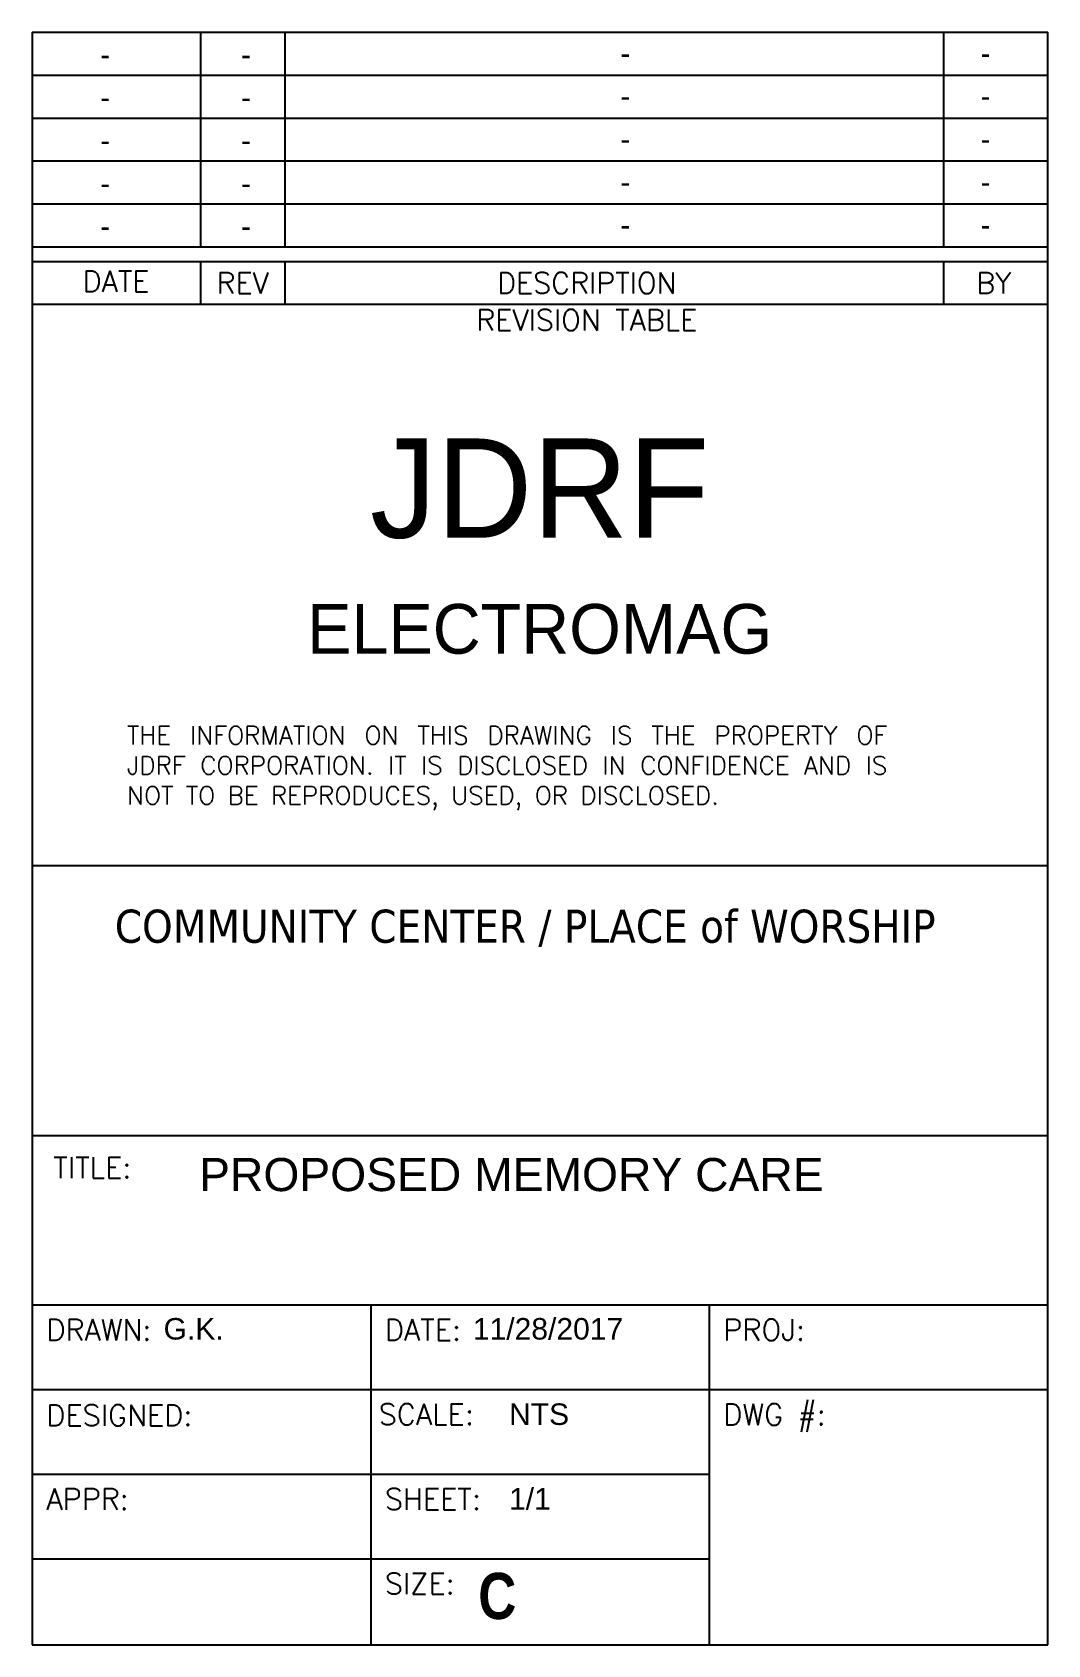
# Model space of a CAD drawing. Header units: feet. Extents: x 24 to 2788, y 15 to 613.
# Drawn here: x 2759.37 to 2788.16, y 41.59 to 87.31 of the extents above; entities that cross this region are included whole.
import ezdxf
from ezdxf.enums import TextEntityAlignment as Align

# ---------------------------------------------------------------- set-up
doc = ezdxf.new("R2010")
doc.units = ezdxf.units.FT
doc.header["$MEASUREMENT"] = 0
doc.layers.get('0').update_dxf_attribs({"color": 255, "lineweight": 0})
doc.layers.add('FLT-NOTES', color=7, linetype='Continuous')
doc.styles.add('arrial', font='ARIALNB.TTF')
doc.styles.add('ROMANS', font='romans.shx')
doc.styles.get("Standard").update_dxf_attribs({"font": 'arial.ttf'})
doc.styles.add('Style-Tahoma', font='tahoma.ttf')

# ---------------------------------------------------------------- blocks, each defined once
blk = doc.blocks.new('TITLE BLOCK')
for p, q in [((-1.9169, 3.0441), (0, 3.0441)), ((-1.5993, 3.0441), (-1.5993, 2.9631)), ((-1.4404, 3.0441), (-1.4404, 2.9631)), ((-0.197, 3.0441), (-0.197, 2.9631)), ((-1.9169, 2.9631), (0, 2.9631)), ((-1.9169, 2.9631), (0, 2.9631)), ((-1.5993, 2.9631), (-1.5993, 2.8821)), ((-1.4404, 2.9631), (-1.4404, 2.8821)), ((-0.197, 2.9631), (-0.197, 2.8821)), ((-1.9169, 2.8821), (0, 2.8821)), ((-1.9169, 2.8821), (0, 2.8821)), ((-1.5993, 2.8821), (-1.5993, 2.8011)), ((-1.4404, 2.8821), (-1.4404, 2.8011)), ((-0.197, 2.8821), (-0.197, 2.8011)), ((-1.9169, 2.8011), (0, 2.8011)), ((-1.9169, 2.8011), (0, 2.8011)), ((-1.5993, 2.8011), (-1.5993, 2.7201)), ((-1.4404, 2.8011), (-1.4404, 2.7201)), ((-0.197, 2.8011), (-0.197, 2.7201)), ((-1.9169, 2.7201), (0, 2.7201)), ((-1.9169, 2.7201), (0, 2.7201)), ((-1.5993, 2.7201), (-1.5993, 2.6391)), ((-1.4404, 2.7201), (-1.4404, 2.6391)), ((-0.197, 2.7201), (-0.197, 2.6391)), ((-1.9169, 2.6391), (0, 2.6391)), ((-1.9169, 2.6113), (0, 2.6113)), ((-1.5993, 2.6113), (-1.5993, 2.5303)), ((-1.4404, 2.6113), (-1.4404, 2.5303)), ((-0.197, 2.6113), (-0.197, 2.5303)), ((0, 2.5303), (-1.9169, 2.5303)), ((0, 1.4703), (-1.9169, 1.4703)), ((0, 0.9605), (-1.9169, 0.9605)), ((0, 0.641), (-1.9169, 0.641)), ((-1.278, 0.641), (-1.278, 0)), ((-0.639, 0.641), (-0.639, 0)), ((0, 0.4813), (-1.9169, 0.4813)), ((-0.639, 0.3215), (-1.9169, 0.3215)), ((-0.639, 0.1618), (-1.9169, 0.1618))]:
    blk.add_line(p, q)
at = {"linetype": 'Continuous'}
for p, q in [((-1.9169, 3.0441), (-1.9169, 0)), ((0, 0), (0, 3.0441)), ((-1.9169, 0), (0, 0))]:
    blk.add_line(p, q, dxfattribs=at)
at = {"color": 1, "insert": (-1.5426, 2.2773), "char_height": 0.125, "width": 1.167021, "attachment_point": 1}
blk.add_mtext('\\pxqc;{\\fVineta BT|b0|i0|c0|p82;\\H1.5x;\\C5;JDRF\\fArial|b0|i0|c0|p34;\\H0.66667x; \\fVineta BT|b0|i0|c0|p82;\\H0.75x;ELECTROMAG}', dxfattribs=at)
at = {"layer": 'FLT-NOTES', "style": 'ROMANS'}
for s, insert, char_height, width, attachment_point in [('DATE', (-1.7588, 2.5737), 0.03971, 0.317674, 5), ('REV', (-1.5198, 2.5707), 0.03971, 0.158837, 5), ('DESCRIPTION', (-0.8701, 2.5707), 0.039709, 0.953022, 5), ('BY', (-0.1019, 2.5707), 0.03971, 0.476511, 5), ('REVISION TABLE', (-0.8701, 2.5009), 0.039709, 1.906043, 5), ('\\pxqd;{\\H0.9238x;THE INFORMATION ON THIS DRAWING IS THE PROPERTY OF JDRF CORPORATION. IT IS DISCLOSED IN CONFIDENCE AND IS NOT TO BE REPRODUCES, USED, OR DISCLOSED.}', (-1.738, 1.7339), 0.0368903, 1.555022, 1), ('TITLE:', (-1.877, 0.9206), 0.03994, 0.798723, 1), ('DRAWN:', (-1.8903, 0.6144), 0.03994, 0.798723, 1), ('DATE:', (-1.2513, 0.6144), 0.03994, 0.798723, 1), ('PROJ:  ', (-0.6124, 0.6144), 0.03994, 0.798723, 1), ('DWG #:', (-0.6124, 0.4546), 0.03994, 0.798723, 1), ('DESIGNED:       ', (-1.8903, 0.4531), 0.039936, 0.798723, 1), ('SCALE:', (-1.263, 0.4548), 0.03994, 0.798723, 1), ('APPR:', (-1.8903, 0.2949), 0.03994, 0.798723, 1), ('SHEET:', (-1.2513, 0.2949), 0.03994, 0.798723, 1), ('SIZE:', (-1.2513, 0.1352), 0.03994, 0.798723, 1)]:
    blk.add_mtext(s, dxfattribs=dict(at, insert=insert, char_height=char_height, width=width, attachment_point=attachment_point))
at = {"layer": 'FLT-NOTES', "linetype": 'Continuous', "lineweight": 40, "insert": (-1.0125, 0.9189), "char_height": 0.09375, "attachment_point": 2, "rotation": 360, "line_spacing_factor": 0.9, "style": 'Style-Tahoma'}
blk.add_mtext('{\\fArial|b0|i0|c0|p34;\\H0.66667x;PROPOSED MEMORY CARE\\H1.5x;\\P\\H0.39164x;\\P} ', dxfattribs=at)
at = {"layer": 'FLT-NOTES', "linetype": 'Continuous'}
for tag, p in [('REVISION_DATE5', (-1.7794, 3.0019)), ('REVISION_REVISION5', (-1.5135, 3.0019)), ('REVISION_DESCRIPTION5', (-0.7976, 3.0044)), ('REVISION_BY5', (-0.1174, 3.0045)), ('REVISION_DATE4', (-1.7794, 2.9209)), ('REVISION_REVISION4', (-1.5135, 2.9209)), ('REVISION_DESCRIPTION4', (-0.7976, 2.9234)), ('REVISION_BY4', (-0.1174, 2.9234)), ('REVISION_DESCRIPTION3', (-0.7976, 2.8424)), ('REVISION_BY3', (-0.1174, 2.8424)), ('REVISION_DATE3', (-1.7794, 2.8399)), ('REVISION_REVISION3', (-1.5135, 2.8399)), ('REVISION_DATE2', (-1.7794, 2.7589)), ('REVISION_REVISION2', (-1.5135, 2.7589)), ('REVISION_DESCRIPTION2', (-0.7976, 2.7614)), ('REVISION_BY2', (-0.1174, 2.7614)), ('REVISION_DATE1', (-1.7794, 2.6779)), ('REVISION_REVISION1', (-1.5135, 2.6779)), ('REVISION_DESCRIPTION1', (-0.7976, 2.6804)), ('REVISION_BY1', (-0.1174, 2.6804))]:
    blk.add_attdef(tag, text='', height=0.0399, dxfattribs=at).set_placement(p, align=Align.MIDDLE_CENTER)
at = {"layer": 'FLT-NOTES', "linetype": 'Continuous', "style": 'Style-Tahoma'}
for tag, height, p in [('PROJECT_NAME', 0.102, (-0.9864, 1.2136)), ('PROJECT_SUBNAME', 0.102, (-0.9864, 1.0531)), ('DRAWING_TYPE', 0.085, (-0.9859, 0.7486))]:
    blk.add_attdef(tag, text='', height=height, dxfattribs=at).set_placement(p, align=Align.MIDDLE_CENTER)
at = {"layer": 'FLT-NOTES', "linetype": 'Continuous'}
for tag, p in [('DRAWN_BY', (-1.669, 0.5762)), ('DRAWN_DATE', (-1.0851, 0.5762)), ('DRAWING_SCALE', (-1.2543, 0.3436)), ('DRAWING_SHEET', (-1.0168, 0.2552))]:
    blk.add_attdef(tag, p, '', height=0.0406, dxfattribs=at)
at = {"layer": 'FLT-NOTES', "linetype": 'Continuous', "style": 'arrial'}
blk.add_attdef('DRAWING_NUMBER', text='', height=0.1135, dxfattribs=at).set_placement((-0.3412, 0.1926), align=Align.CENTER)
blk.add_attdef('DRAWING_SIZE', (-1.0751, 0.0486), '', height=0.0871, dxfattribs=at)

msp = doc.modelspace()

# ---------------------------------------------------------------- block references
at = {"layer": 'FLT-NOTES', "color": 7}
ref = msp.add_blockref('TITLE BLOCK', (2788.164, 41.585), dxfattribs=dict(at, xscale=15.02001253648937, yscale=15.02001253648937, zscale=15.02001253648937))
ref.add_attrib('DRAWN_BY', 'G.K.', (2763.096, 50.239), dxfattribs={"linetype": 'Continuous', "height": 0.6094})
ref.add_attrib('DRAWN_DATE', '11/28/2017', (2771.866, 50.239), dxfattribs={"linetype": 'Continuous', "height": 0.6094})
ref.add_attrib('DRAWING_SCALE', 'NTS', (2772.891, 47.818), dxfattribs={"linetype": 'Continuous', "height": 0.6094})
ref.add_attrib('DRAWING_SHEET', '1/1', (2772.891, 45.419), dxfattribs={"linetype": 'Continuous', "height": 0.6094})
ref.add_attrib('DRAWING_SIZE', 'C', (2772.016, 42.315), dxfattribs={"linetype": 'Continuous', "height": 1.308, "style": 'arrial'})
ref.add_attrib('REVISION_DATE1', '-', dxfattribs={"linetype": 'Continuous', "height": 0.6}).set_placement((2761.438, 81.807), align=Align.MIDDLE_CENTER)
ref.add_attrib('REVISION_REVISION1', '-', dxfattribs={"linetype": 'Continuous', "height": 0.6}).set_placement((2765.432, 81.807), align=Align.MIDDLE_CENTER)
ref.add_attrib('REVISION_DESCRIPTION1', '-', dxfattribs={"linetype": 'Continuous', "height": 0.6}).set_placement((2776.185, 81.845), align=Align.MIDDLE_CENTER)
ref.add_attrib('REVISION_BY1', '-', dxfattribs={"linetype": 'Continuous', "height": 0.6}).set_placement((2786.401, 81.845), align=Align.MIDDLE_CENTER)
ref.add_attrib('REVISION_DATE2', '-', dxfattribs={"linetype": 'Continuous', "height": 0.6}).set_placement((2761.438, 83.023), align=Align.MIDDLE_CENTER)
ref.add_attrib('REVISION_REVISION2', '-', dxfattribs={"linetype": 'Continuous', "height": 0.6}).set_placement((2765.432, 83.023), align=Align.MIDDLE_CENTER)
ref.add_attrib('REVISION_DESCRIPTION2', '-', dxfattribs={"linetype": 'Continuous', "height": 0.6}).set_placement((2776.185, 83.062), align=Align.MIDDLE_CENTER)
ref.add_attrib('REVISION_BY2', '-', dxfattribs={"linetype": 'Continuous', "height": 0.6}).set_placement((2786.401, 83.062), align=Align.MIDDLE_CENTER)
ref.add_attrib('REVISION_DATE3', '-', dxfattribs={"linetype": 'Continuous', "height": 0.6}).set_placement((2761.438, 84.24), align=Align.MIDDLE_CENTER)
ref.add_attrib('REVISION_REVISION3', '-', dxfattribs={"linetype": 'Continuous', "height": 0.6}).set_placement((2765.432, 84.24), align=Align.MIDDLE_CENTER)
ref.add_attrib('REVISION_DESCRIPTION3', '-', dxfattribs={"linetype": 'Continuous', "height": 0.6}).set_placement((2776.185, 84.278), align=Align.MIDDLE_CENTER)
ref.add_attrib('REVISION_BY3', '-', dxfattribs={"linetype": 'Continuous', "height": 0.6}).set_placement((2786.401, 84.278), align=Align.MIDDLE_CENTER)
ref.add_attrib('REVISION_DATE4', '-', dxfattribs={"linetype": 'Continuous', "height": 0.6}).set_placement((2761.438, 85.457), align=Align.MIDDLE_CENTER)
ref.add_attrib('REVISION_REVISION4', '-', dxfattribs={"linetype": 'Continuous', "height": 0.6}).set_placement((2765.432, 85.457), align=Align.MIDDLE_CENTER)
ref.add_attrib('REVISION_DESCRIPTION4', '-', dxfattribs={"linetype": 'Continuous', "height": 0.6}).set_placement((2776.185, 85.495), align=Align.MIDDLE_CENTER)
ref.add_attrib('REVISION_BY4', '-', dxfattribs={"linetype": 'Continuous', "height": 0.6}).set_placement((2786.401, 85.495), align=Align.MIDDLE_CENTER)
ref.add_attrib('REVISION_DATE5', '-', dxfattribs={"linetype": 'Continuous', "height": 0.6}).set_placement((2761.438, 86.674), align=Align.MIDDLE_CENTER)
ref.add_attrib('REVISION_REVISION5', '-', dxfattribs={"linetype": 'Continuous', "height": 0.6}).set_placement((2765.432, 86.674), align=Align.MIDDLE_CENTER)
ref.add_attrib('REVISION_DESCRIPTION5', '-', dxfattribs={"linetype": 'Continuous', "height": 0.6}).set_placement((2776.185, 86.712), align=Align.MIDDLE_CENTER)
ref.add_attrib('REVISION_BY5', '-', dxfattribs={"linetype": 'Continuous', "height": 0.6}).set_placement((2786.401, 86.712), align=Align.MIDDLE_CENTER)
ref.add_attrib('PROJECT_NAME', 'COMMUNITY CENTER / PLACE of WORSHIP', dxfattribs={"linetype": 'Continuous', "height": 0.9375, "style": 'Style-Tahoma'}).set_placement((2773.349, 61.96), align=Align.MIDDLE_CENTER)

doc.saveas('drawing.dxf')
